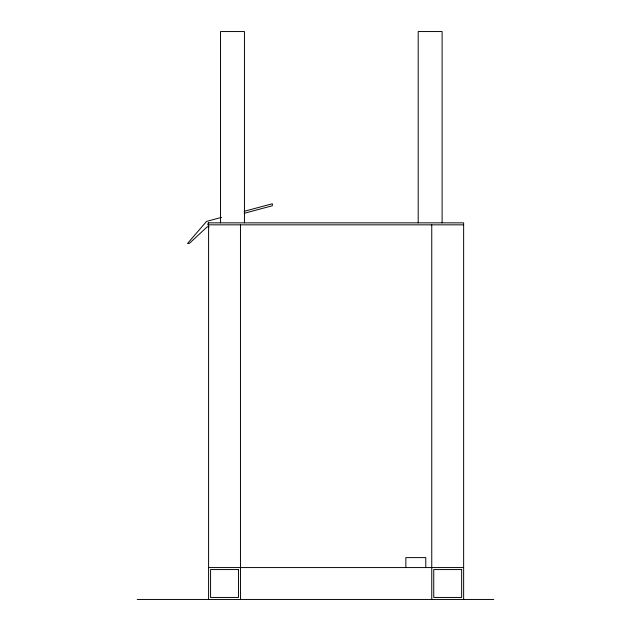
<?xml version="1.0" encoding="UTF-8"?>
<svg xmlns="http://www.w3.org/2000/svg" width="631" height="631" viewBox="0 0 631 631"><rect width="100%" height="100%" fill="white"/><g stroke="black" fill="none" stroke-linecap="round" stroke-linejoin="round"><path stroke-width="0.95" d="M221.623 217.356L206.589 221.386L187.51 243.448L189.308 243.448L207.197 226.829L209.121 226.829M244.173 211.314L272.363 203.758L272.363 205.753L244.221 213.294M463.635 224.833L207.725 224.833L208.262 222.846L463.635 222.846L463.635 599.45M208.585 567.569L463.635 567.569M137.25 599.45L493.75 599.45M442.11 222.846L442.11 31.55L418.203 31.55L418.203 222.846M431.754 224.833L431.754 599.45M425.775 567.569L425.775 557.607L405.851 557.607L405.851 567.569M244.449 222.846L244.449 31.55L220.535 31.55L220.535 222.846M240.466 224.833L240.466 599.45M208.585 222.846L208.585 599.45M238.471 569.564L210.573 569.564L210.573 597.454L238.471 597.454L238.471 569.564M461.647 569.564L433.749 569.564L433.749 597.454L461.647 597.454L461.647 569.564"/></g></svg>
